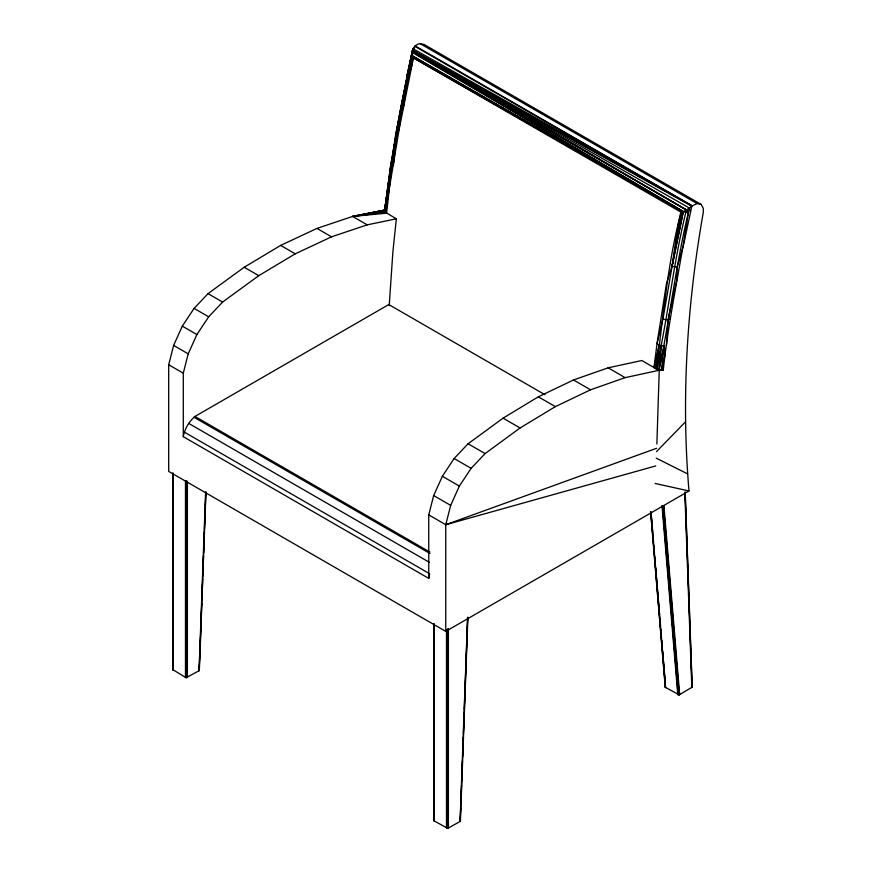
<?xml version="1.0" encoding="UTF-8"?>
<svg xmlns="http://www.w3.org/2000/svg" width="872" height="872" viewBox="0 0 872 872"><rect width="100%" height="100%" fill="white"/><g stroke="black" fill="none" stroke-linecap="round" stroke-linejoin="round"><path stroke-width="1.31" d="M389.217 305.69L392.901 251.616L396.368 218.807L385.37 212.299L396.455 136.359L412.423 55.884C410.995 50.445 414.244 44.548 420.064 43.6L424.086 44.472L701.143 204.43L703.268 208.266L703.301 212.365C687.06 304.165 681.108 397.97 688.989 490.958L445.756 631.383L168.699 471.425L168.699 364.758L173.626 345.421L182.313 326.128L194.096 308.394L208.037 293.624L244.193 267.246L280.642 245.414L316.95 228.41L352.637 216.43L384.966 210.021M396.226 135.956L396.259 133.612L391.038 162.9L384.596 210.555L385.37 212.299L399.136 129.296L413.426 57.879L412.423 55.884L412.183 51.633L686.428 209.967L688.379 212.539C680.716 265.23 668.813 317.245 663.243 370.262L658.84 370.349L625.148 377.641L590.518 389.795L555.355 406.635L520.072 427.978L485.094 453.582L471.153 468.351L459.37 486.086L450.682 505.379L445.756 524.715L445.756 631.383M656.878 444.044L659.265 369.543C669.936 317.408 675.931 264.369 688.379 212.539L689.392 208.037L692.259 205.879L697.12 203.558L701.143 204.43M172.939 669.718L186.085 677.697L199.056 670.764L205.585 492.658M200.015 650.883L199.056 670.764M200.124 648.168L200.865 627.775M201.018 623.698L201.759 603.304M201.868 600.579L202.664 578.823M202.762 576.109L203.503 555.715M203.612 552.99L204.353 532.596M204.506 528.519L205.247 508.125M205.356 505.411L205.847 491.808M199.339 670.514L205.966 492.113M434.3 624.516L433.973 820.814L447.794 828.4L460.078 821.457L467.555 617.529M460.078 821.457L460.71 808.289M460.852 804.213L461.55 785.171M461.702 781.094L462.454 760.7M462.596 756.624L463.294 737.592M463.446 733.516L464.198 713.122M464.34 709.034L465.092 688.64M465.19 685.926L465.942 665.532M466.084 661.456L466.782 642.413M466.934 638.337L467.632 619.305M460.416 821.119L467.883 617.18M396.368 218.807L367.221 224.856L352.637 216.43L384.596 211.329L395.681 134.419L412.511 50.423L691.812 206.239L683.343 245.85L677.13 267.061L676.585 281.1L668.039 319.871L666.481 345.421M401.73 103.714L412.511 50.423L686.428 209.967L685.872 212.278C673.042 263.824 668.312 316.95 656.213 368.551C663.134 319.588 666.764 270.211 678.623 222.033L680.76 212.234L683.277 211.798L689.392 208.037L690.515 212.321M400.281 111.507L401.469 105L399.136 129.296L396.455 136.359L393.392 165.724L391.103 163.882L392.051 159.467M367.221 224.856L331.534 236.824L295.227 253.828L258.766 275.661L222.622 302.039L208.68 316.819L196.898 334.543L188.21 353.836L183.284 373.172L183.284 436.676L428.752 578.398L428.752 514.883L433.667 495.547L442.366 476.265L454.138 458.53L468.079 443.761L503.057 418.157L538.34 396.815L573.504 379.963L608.144 367.821L641.825 360.528L658.84 370.349L661.477 370.022L664.257 345.912L659.134 345.345L657.052 343.448L666.47 283.64L672.05 266.265L683.277 211.798L412.423 55.884L406.897 77.041L400.967 106.678L395.746 135.367L396.455 136.359M385.315 209.999L352.637 216.43L385.304 212.245L391.103 163.882M654 367.548L659.134 345.345L654.97 368.049L658.84 370.349L654 367.548L657.052 343.448L662.927 319.217L681.435 212.397L683.277 211.798L688.379 212.539L686.537 209.901L412.511 50.423L692.259 205.879L415.203 45.922M384.596 211.329L391.038 162.9M385.522 207.449L385.882 204.778M386.242 202.108L386.787 198.097M387.146 195.426L387.68 191.426M388.04 188.755L388.4 186.085M388.934 182.074L389.293 179.403M389.839 175.403L390.198 172.732M390.558 170.062L391.092 166.051L389.675 175.523M385.37 212.299L391.811 164.895L386.645 213.193L352.637 216.43L385.162 210.119M384.596 210.555L389.283 178.215M677.13 267.061L672.05 266.265L678.623 222.033L681.435 212.397L413.426 57.879L412.238 55.372L412.151 51.753L406.821 76.158L407.616 77.99L403.235 108.51L401.676 107.648M392.476 156.873L392.891 154.29M393.316 151.706L393.741 149.123M394.155 146.54L394.58 143.956M394.994 141.373L395.419 138.79M395.844 136.196L396.259 133.612M413.023 57.53L411.29 67.689L407.616 77.99L412.914 56.876L683.277 211.798L413.426 57.879M412.511 53.323L413.404 48.113L406.897 77.041L412.238 55.372M396.738 131.018L398.864 119.311M399.343 116.706L399.812 114.101M672.05 266.265L683.245 211.809L680.76 212.234M183.284 436.676C184.624 428.893 189.028 421.579 194.968 416.445L388.781 304.546L544.978 394.733M428.752 578.398L429.482 574.953M414.211 48.799L414.756 46.281L692.259 205.879L412.957 48.712L407.388 75.439L408.597 72.191M661.477 370.022L665.26 353.912L664.257 345.912L658.72 369.379L661.706 345.868L656.998 368.878L663.243 370.262M401.774 103.692L402.395 101.076M650.61 511.69L665.26 687.289L679.244 694.842L692.205 687.114L685.239 492.898M656.496 451.609L685.457 421.895M670.339 318.313L668.039 319.871L662.927 319.217M428.752 514.883L445.756 524.715L656.627 448.273M445.756 524.715L655.744 465.931M655.101 483.459L688.989 490.958M656.202 458.138L687.627 473.91M412.511 50.423L689.392 208.037M412.423 55.884L683.528 211.645L412.183 51.633M420.064 43.6L697.12 203.558M608.144 367.821L625.148 377.641M316.95 228.41L331.534 236.824M573.504 379.963L590.518 389.795M280.642 245.414L295.227 253.828M538.34 396.815L555.355 406.635M244.193 267.246L258.766 275.661M503.057 418.157L520.072 427.978M208.037 293.624L222.622 302.039M468.079 443.761L485.094 453.582M194.096 308.394L208.68 316.819M454.138 458.53L471.153 468.351M182.313 326.128L196.898 334.543M442.366 476.265L459.37 486.086M173.626 345.421L188.21 353.836M433.667 495.547L450.682 505.379M168.699 364.758L183.284 373.172M194.968 416.445L429.852 552.063M193.889 417.198L429.951 553.491M188.668 423.367L429.427 562.364M184.265 432.087L429.733 573.798M412.151 52.364L683.528 211.645M691.79 686.558L692.205 687.114M663.908 505.575L679.68 694.679M663.472 505.738L679.244 694.842M662.96 505.793L678.732 694.897M662.437 505.727L678.209 694.831M662.001 505.553L677.773 694.657M651.275 514.992L651.842 521.75M652.18 525.805L652.736 532.552M652.965 535.255L653.531 542.013M653.869 546.057L654.425 552.815M654.763 556.87L655.33 563.617M655.668 567.672L656.235 574.43M656.463 577.133L657.019 583.88M657.357 587.935L657.924 594.682M658.262 598.737L658.829 605.495M659.167 609.55L659.614 614.945M659.951 619L660.518 625.758M660.856 629.802L661.412 636.56M661.75 640.615L662.317 647.362M662.655 651.417L663.102 656.823M663.439 660.867L664.006 667.625M664.344 671.68L664.911 678.427M665.249 682.482L665.26 687.289M650.97 512.049L665.619 687.637M650.752 511.886L665.401 687.474M685.098 491.841L692.106 687.409M684.869 493.443L691.823 687.659M448.393 628.581L448.393 828.204M447.794 628.777L447.794 828.4M447.096 630.129L447.096 828.389M446.486 629.922L446.486 828.182M434.332 624.265L434.332 821.173M433.962 623.502L433.973 820.814M187.382 481.965L187.382 677.511M186.782 480.799L186.782 677.708M186.085 480.788L186.085 677.697M185.474 480.581L185.474 677.49M173.321 473.561L173.321 670.47M172.939 472.809L172.961 670.121"/></g></svg>
